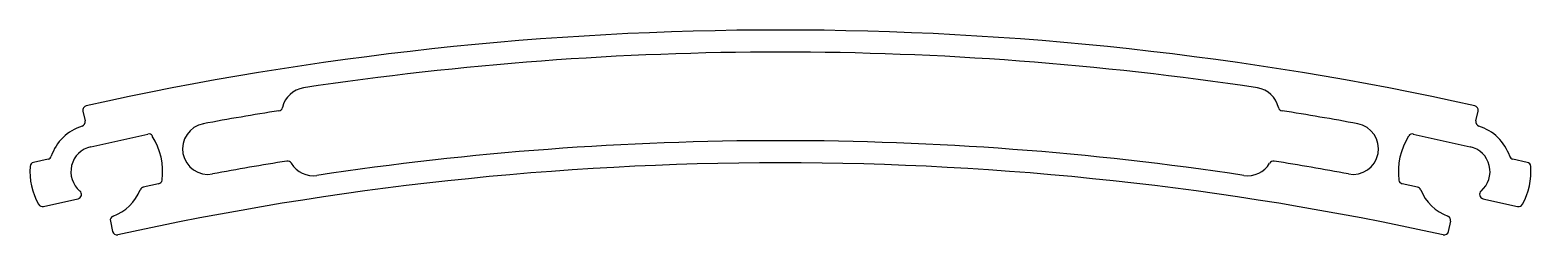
# Model space of a CAD drawing. Extents: x -64 to 66, y -14 to 4.
import ezdxf

# ---------------------------------------------------------------- set-up
doc = ezdxf.new("R2010")
doc.units = 0
doc.header["$MEASUREMENT"] = 0
doc.layers.get('0').update_dxf_attribs({"linetype": 'CONTINUOUS'})

msp = doc.modelspace()

# ---------------------------------------------------------------- linework, layer by layer
for p, q in [((-59.16, -3.4), (-58.97, -4.25)), ((60.88, -4.25), (61.07, -3.4)), ((-58.48, -6.47), (-53.58, -5.38)), ((55.49, -5.38), (60.39, -6.47)), ((-62.17, -7.55), (-63.41, -7.82)), ((65.31, -7.82), (64.07, -7.55)), ((-52.64, -9.66), (-53.96, -9.95)), ((55.86, -9.95), (54.54, -9.66)), ((-62.57, -11.6), (-59.59, -10.94)), ((61.49, -10.94), (64.48, -11.6)), ((-56.8, -12.88), (-56.61, -13.76)), ((58.51, -13.76), (58.71, -12.88))]:
    msp.add_line(p, q)
for centre, radius, start, end in [((0.95, -274.56), 278.13, 77.5786, 102.4214), ((0.95, -274.56), 276.23, 81.4417, 98.5583), ((-39.83, -3.58), 2.19, 98.5583, 167.07), ((41.73, -3.58), 2.19, 12.93, 81.4417), ((-58.79, -3.32), 0.381, 102.4258, 192.502), ((0.95, -274.56), 274.61, 99.0569, 100.4364), ((-42.33, -3.01), 0.381, 279.0616, 347.0657), ((44.24, -3.01), 0.381, 192.9343, 260.9431), ((0.95, -274.56), 274.61, 79.5636, 80.9431), ((60.7, -3.32), 0.381, 347.5019, 77.5786), ((-58.01, -8.61), 4.1, 107.3826, 161.3195), ((-59.35, -4.33), 0.381, 287.3768, 12.502), ((-48.39, -6.66), 2.19, 100.4374, 280.4374), ((50.3, -6.66), 2.19, 259.5649, 79.5623), ((61.25, -4.33), 0.381, 167.5019, 252.6232), ((59.91, -8.61), 4.1, 18.6805, 72.6174), ((-53.5, -5.75), 0.381, 32.3334, 102.5), ((-58.01, -8.61), 5.71, 352.667, 32.3334), ((0.95, -274.56), 268.61, 81.4479, 98.5521), ((59.91, -8.61), 5.71, 147.6666, 187.3334), ((55.41, -5.75), 0.381, 77.5, 147.6666), ((-62.25, -7.17), 0.381, 282.5019, 341.3242), ((-58.01, -8.61), 2.19, 102.501, 229.7244), ((0.95, -274.56), 270.22, 99.0584, 100.4364), ((-41.53, -8.09), 0.381, 30.5435, 99.0584), ((43.44, -8.09), 0.381, 80.9416, 149.4565), ((0.95, -274.56), 270.22, 79.5636, 80.9416), ((59.91, -8.61), 2.19, 310.2756, 77.501), ((64.15, -7.17), 0.381, 198.6758, 257.5019), ((-58.01, -8.61), 5.72, 175.5422, 209.4578), ((-63.33, -8.19), 0.381, 102.502, 175.5422), ((0.95, -274.56), 266.7, 77.6362, 102.3638), ((-39.32, -6.78), 2.19, 210.5435, 278.5521), ((41.22, -6.78), 2.19, 261.4479, 329.4565), ((59.91, -8.61), 5.72, 330.5422, 4.4578), ((65.23, -8.19), 0.381, 4.4578, 77.502), ((-59.67, -10.57), 0.381, 282.502, 49.7244), ((-58.01, -8.61), 4.1, 290.6546, 337.4376), ((-53.87, -10.32), 0.381, 102.502, 157.4376), ((-52.72, -9.29), 0.381, 282.5019, 352.6717), ((54.62, -9.29), 0.381, 187.3334, 257.5019), ((55.78, -10.32), 0.381, 22.5643, 77.502), ((59.91, -8.61), 4.1, 202.5622, 249.3454), ((61.58, -10.57), 0.381, 130.2756, 257.5019), ((-62.65, -11.23), 0.381, 209.4578, 282.5), ((64.56, -11.23), 0.381, 257.5, 330.5422), ((-56.43, -12.8), 0.381, 110.6546, 192.5019), ((58.33, -12.8), 0.381, 347.502, 69.3454), ((-56.23, -13.68), 0.381, 192.5019, 282.3638), ((58.14, -13.68), 0.381, 257.6362, 347.502)]:
    msp.add_arc(centre, radius, start, end)

doc.saveas('drawing.dxf')
